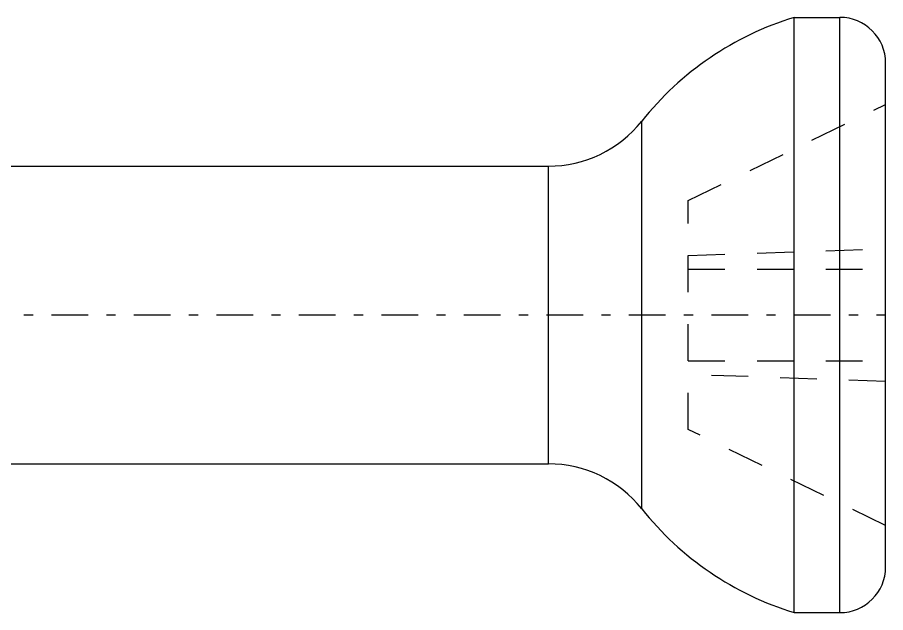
# Model space of a CAD drawing. Extents: x -11 to 23.5, y -3.8 to 3.8.
# Drawn here: x 14.03 to 23.5, y -3.25 to 3.25 of the extents above; entities that cross this region are included whole.
import ezdxf

# ---------------------------------------------------------------- set-up
doc = ezdxf.new("R2010")
doc.units = 0
for name, pattern in [('CENTER', [0.85, 0.4, -0.2, 0.05, -0.2]), ('PHL_CENTER', [0.75, 0.4, -0.35]), ('PHL_THICK', [0])]:
    doc.linetypes.add(name, pattern=pattern)
doc.layers.get('0').update_dxf_attribs({"linetype": 'CONTINUOUS'})
doc.layers.add('PROJECTION', color=7, linetype='CONTINUOUS')

msp = doc.modelspace()

# ---------------------------------------------------------------- linework, layer by layer
at = {"color": 92, "linetype": 'CENTER'}
msp.add_line((0, 0), (23.5, 0), dxfattribs=at)
at = {"layer": 'PROJECTION', "color": 3, "linetype": 'PHL_CENTER'}
for p, q in [((22.501251, -3.25), (22.501251, 3.25)), ((23, -3.25), (23, 3.25)), ((21.347181, 1.25), (23.5, 2.3)), ((20.838661, -2.115957), (20.838661, 2.115957)), ((19.821091, -1.625), (19.821091, 1.625)), ((21.347181, -1.25), (21.347181, 1.25)), ((21.347181, 0.65), (23.5, 0.725178)), ((21.347181, 0.5), (23.5, 0.5)), ((21.347181, -0.5), (23.5, -0.5)), ((23.5, -0.725178), (21.347181, -0.65)), ((23.5, -2.3), (21.347181, -1.25))]:
    msp.add_line(p, q, dxfattribs=at)
at = {"layer": 'PROJECTION', "color": 7, "linetype": 'PHL_THICK'}
for p, q in [((22.501251, 3.25), (23, 3.25)), ((22.501251, -3.25), (22.501251, 3.25)), ((23, -3.25), (23, 3.25)), ((23.5, -2.75), (23.5, 2.75)), ((20.838661, -2.115957), (20.838661, 2.115957)), ((13.801, 1.625), (19.821091, 1.625)), ((19.821091, -1.625), (19.821091, 1.625)), ((13.801, -1.625), (19.821091, -1.625)), ((22.501251, -3.25), (23, -3.25))]:
    msp.add_line(p, q, dxfattribs=at)
for centre, radius, start, end in [((23.5, 0), 3.4, 107.0825825, 141.5127526), ((23, 2.75), 0.5, 0, 89.9999998), ((19.821091, 2.925), 1.3, 270.0000083, 321.5127543), ((19.821091, -2.925), 1.3, 38.4872457, 89.9999917), ((23.5, 0), 3.4, 218.4872478, 252.9174246), ((23, -2.75), 0.5, 270.0000002, 0)]:
    msp.add_arc(centre, radius, start, end, dxfattribs=at)

doc.saveas('drawing.dxf')
